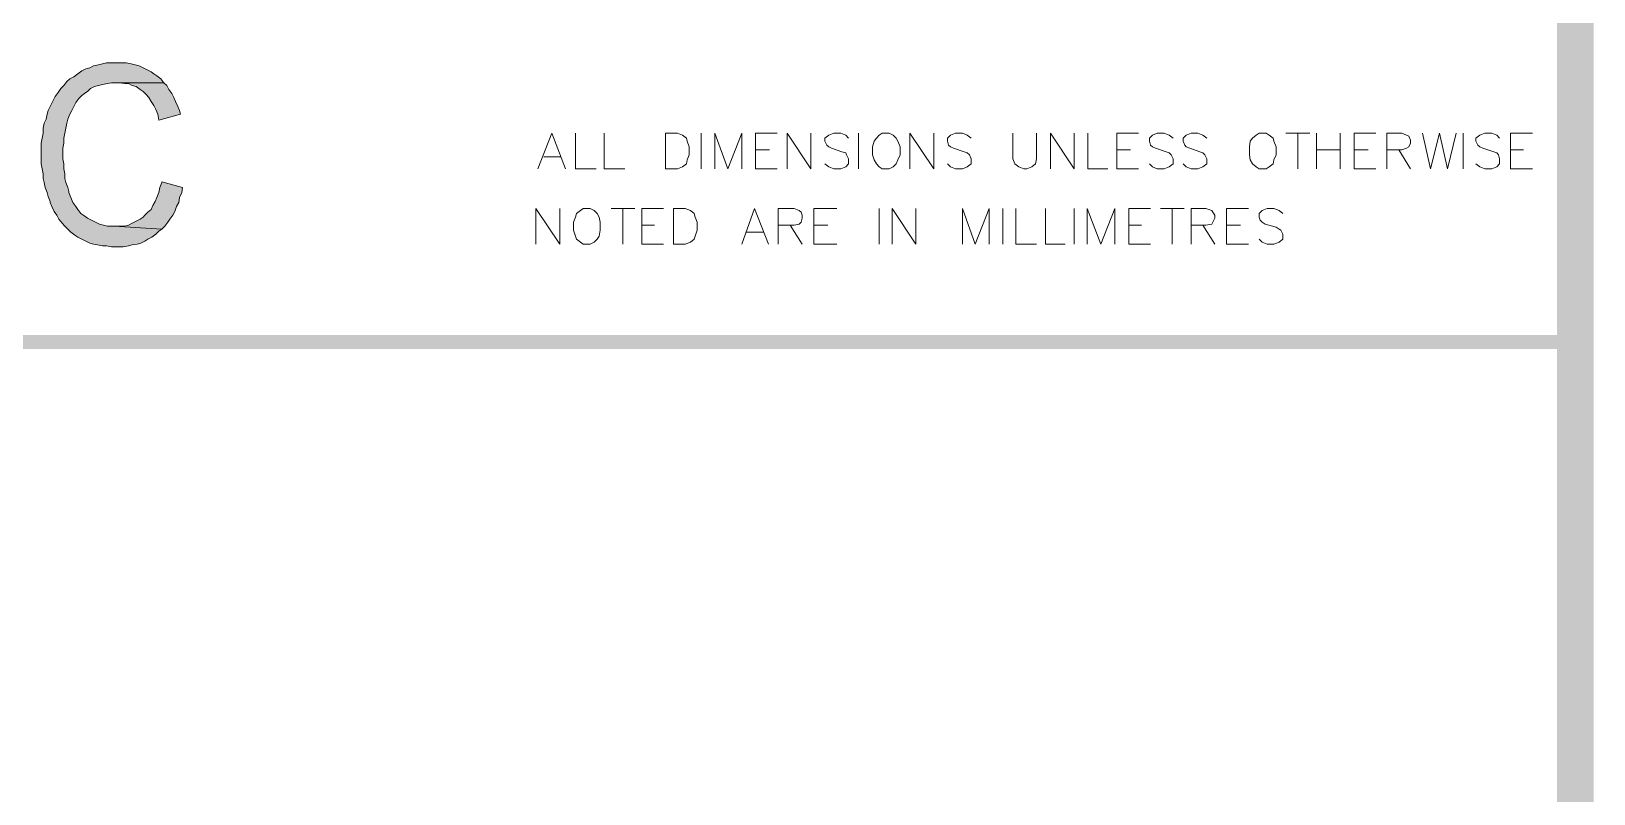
# Model space of a CAD drawing. Header units: inches. Extents: x 0.9 to 46, y 0.8 to 32.4.
# Drawn here: x 43.416 to 46.048, y 21.801 to 23.084 of the extents above; entities that cross this region are included whole.
import ezdxf

# ---------------------------------------------------------------- set-up
doc = ezdxf.new("R2010")
doc.units = ezdxf.units.IN
doc.header["$MEASUREMENT"] = 0
doc.layers.add('PDF_Geometry', color=7, linetype='Continuous')
doc.layers.add('PDF_Solid Fills', color=7, linetype='Continuous')

msp = doc.modelspace()

# ---------------------------------------------------------------- hatches: boundary and pattern name
at = {"layer": 'PDF_Solid Fills', "transparency": 33554559}
for points in [[(43.5609, 23.0313), (43.5427, 23.0313), (43.536, 23.0296), (43.5293, 23.0279), (43.521, 23.0263), (43.5143, 23.0229), (43.5076, 23.0212), (43.5009, 23.0179), (43.4942, 23.0129), (43.4942, 23.0129), (43.4875, 23.0079), (43.4808, 23.0046), (43.476, 22.9996), (43.4709, 22.9929), (43.4658, 22.9879), (43.461, 22.9812), (43.4559, 22.9746), (43.4527, 22.9679), (43.4492, 22.9613), (43.4476, 22.9579), (43.4441, 22.9512), (43.4425, 22.9446), (43.4409, 22.9362), (43.4374, 22.9296), (43.4358, 22.9212), (43.4358, 22.9129), (43.4342, 22.9046), (43.4326, 22.8962), (43.4326, 22.8612), (43.4342, 22.8529), (43.4358, 22.8446), (43.4358, 22.8363), (43.4374, 22.8296), (43.4393, 22.8213), (43.4425, 22.8129), (43.4441, 22.8063), (43.4476, 22.7979), (43.4476, 22.7962), (43.4508, 22.7896), (43.4543, 22.7812), (43.4591, 22.7746), (43.4626, 22.7679), (43.4677, 22.7612), (43.4725, 22.7562), (43.4776, 22.7513), (43.4827, 22.7462), (43.4891, 22.7412), (43.4891, 22.7412), (43.4942, 22.7379), (43.5009, 22.7346), (43.5076, 22.7313), (43.5143, 22.7279), (43.521, 22.7262), (43.5277, 22.7246), (43.536, 22.7229), (43.5427, 22.7229), (43.551, 22.7213), (43.5707, 22.7213), (43.5794, 22.7229), (43.5857, 22.7246), (43.5944, 22.7262), (43.6007, 22.7279), (43.6074, 22.7313), (43.6125, 22.7346), (43.6192, 22.7379), (43.6259, 22.7429), (43.6307, 22.7479), (43.6358, 22.7513), (43.5558, 22.7562), (43.5443, 22.7562), (43.5376, 22.7579), (43.5309, 22.7596), (43.5242, 22.7629), (43.5175, 22.7663), (43.5108, 22.7696), (43.506, 22.7729), (43.4993, 22.7779), (43.4942, 22.7846), (43.491, 22.7896), (43.4859, 22.7962), (43.4827, 22.8046), (43.4792, 22.8129), (43.4792, 22.8146), (43.4776, 22.8213), (43.4741, 22.8296), (43.4725, 22.8363), (43.4725, 22.8446), (43.4709, 22.8529), (43.4709, 22.8612), (43.4693, 22.8696), (43.4693, 22.8879), (43.4709, 22.8962), (43.4709, 22.9046), (43.4725, 22.9129), (43.4741, 22.9212), (43.476, 22.9296), (43.4776, 22.9362), (43.4808, 22.9446), (43.4843, 22.9512), (43.4875, 22.9579), (43.491, 22.9646), (43.4958, 22.9712), (43.5009, 22.9763), (43.5076, 22.9812), (43.5108, 22.9829), (43.5159, 22.9879), (43.5226, 22.9913), (43.5293, 22.9929), (43.536, 22.9946), (43.5443, 22.9963), (43.551, 22.9979), (43.6393, 22.9979), (43.6342, 23.0046), (43.6275, 23.0096), (43.6224, 23.0129), (43.6176, 23.0163), (43.611, 23.0196), (43.6042, 23.0229), (43.5975, 23.0263), (43.5909, 23.0279), (43.5841, 23.0296), (43.5759, 23.0313), (43.5676, 23.0313)], [(43.6393, 22.9979), (43.5593, 22.9979), (43.564, 22.9979), (43.5727, 22.9963), (43.5794, 22.9963), (43.5857, 22.9929), (43.5924, 22.9913), (43.5991, 22.9862), (43.6042, 22.9829), (43.6042, 22.9829), (43.6094, 22.9779), (43.6141, 22.9729), (43.6176, 22.9662), (43.6224, 22.9596), (43.6259, 22.9529), (43.6291, 22.9446), (43.6307, 22.9346), (43.6674, 22.9446), (43.6658, 22.9512), (43.6626, 22.9579), (43.6591, 22.9662), (43.6559, 22.9729), (43.6524, 22.9796), (43.6476, 22.9862), (43.6441, 22.9929)], [(43.6358, 22.8312), (43.6358, 22.8296), (43.6326, 22.8213), (43.6307, 22.8129), (43.6275, 22.8046), (43.6244, 22.7979), (43.6208, 22.7913), (43.6176, 22.7846), (43.6125, 22.7796), (43.6074, 22.7746), (43.6042, 22.7713), (43.5991, 22.7679), (43.5924, 22.7646), (43.5857, 22.7612), (43.5794, 22.7579), (43.5727, 22.7562), (43.5558, 22.7562), (43.6358, 22.7513), (43.6409, 22.7562), (43.6457, 22.7629), (43.6492, 22.7679), (43.6543, 22.7746), (43.6575, 22.7812), (43.6607, 22.7896), (43.6642, 22.7962), (43.6658, 22.8046), (43.6693, 22.8129), (43.6709, 22.8213)]]:
    msp.add_hatch(color=256, dxfattribs=at).paths.add_polyline_path(points)

# ---------------------------------------------------------------- linework, layer by layer
at = {"layer": 'PDF_Geometry', "lineweight": 5}
for points in [[(43.5609, 23.0313), (43.5427, 23.0313), (43.536, 23.0296), (43.5293, 23.0279), (43.521, 23.0263), (43.5143, 23.0229), (43.5076, 23.0212), (43.5009, 23.0179), (43.4942, 23.0129), (43.4875, 23.0079), (43.4808, 23.0046), (43.476, 22.9996), (43.4709, 22.9929), (43.4658, 22.9879), (43.461, 22.9812), (43.4559, 22.9746), (43.4527, 22.9679), (43.4492, 22.9613), (43.4476, 22.9579), (43.4441, 22.9512), (43.4425, 22.9446), (43.4409, 22.9362), (43.4374, 22.9296), (43.4358, 22.9212), (43.4358, 22.9129), (43.4342, 22.9046), (43.4326, 22.8962), (43.4326, 22.8612), (43.4342, 22.8529), (43.4358, 22.8446), (43.4358, 22.8363), (43.4374, 22.8296), (43.4393, 22.8213), (43.4425, 22.8129), (43.4441, 22.8063), (43.4476, 22.7979), (43.4476, 22.7962), (43.4508, 22.7896), (43.4543, 22.7812), (43.4591, 22.7746), (43.4626, 22.7679), (43.4677, 22.7612), (43.4725, 22.7562), (43.4776, 22.7513), (43.4827, 22.7462), (43.4891, 22.7412), (43.4942, 22.7379), (43.5009, 22.7346), (43.5076, 22.7313), (43.5143, 22.7279), (43.521, 22.7262), (43.5277, 22.7246), (43.536, 22.7229), (43.5427, 22.7229), (43.551, 22.7213), (43.5707, 22.7213), (43.5794, 22.7229), (43.5857, 22.7246), (43.5944, 22.7262), (43.6007, 22.7279), (43.6074, 22.7313), (43.6125, 22.7346), (43.6192, 22.7379), (43.6259, 22.7429), (43.6307, 22.7479), (43.6358, 22.7513), (43.5558, 22.7562), (43.5443, 22.7562), (43.5376, 22.7579), (43.5309, 22.7596), (43.5242, 22.7629), (43.5175, 22.7663), (43.5108, 22.7696), (43.506, 22.7729), (43.4993, 22.7779), (43.4942, 22.7846), (43.491, 22.7896), (43.4859, 22.7962), (43.4827, 22.8046), (43.4792, 22.8129), (43.4792, 22.8146), (43.4776, 22.8213), (43.4741, 22.8296), (43.4725, 22.8363), (43.4725, 22.8446), (43.4709, 22.8529), (43.4709, 22.8612), (43.4693, 22.8696), (43.4693, 22.8879), (43.4709, 22.8962), (43.4709, 22.9046), (43.4725, 22.9129), (43.4741, 22.9212), (43.476, 22.9296), (43.4776, 22.9362), (43.4808, 22.9446), (43.4843, 22.9512), (43.4875, 22.9579), (43.491, 22.9646), (43.4958, 22.9712), (43.5009, 22.9763), (43.5076, 22.9812), (43.5108, 22.9829), (43.5159, 22.9879), (43.5226, 22.9913), (43.5293, 22.9929), (43.536, 22.9946), (43.5443, 22.9963), (43.551, 22.9979), (43.6393, 22.9979), (43.6342, 23.0046), (43.6275, 23.0096), (43.6224, 23.0129), (43.6176, 23.0163), (43.611, 23.0196), (43.6042, 23.0229), (43.5975, 23.0263), (43.5909, 23.0279), (43.5841, 23.0296), (43.5759, 23.0313), (43.5676, 23.0313)], [(43.6393, 22.9979), (43.5593, 22.9979), (43.564, 22.9979), (43.5727, 22.9963), (43.5794, 22.9963), (43.5857, 22.9929), (43.5924, 22.9913), (43.5991, 22.9862), (43.6042, 22.9829), (43.6094, 22.9779), (43.6141, 22.9729), (43.6176, 22.9662), (43.6224, 22.9596), (43.6259, 22.9529), (43.6291, 22.9446), (43.6307, 22.9346), (43.6674, 22.9446), (43.6658, 22.9512), (43.6626, 22.9579), (43.6591, 22.9662), (43.6559, 22.9729), (43.6524, 22.9796), (43.6476, 22.9862), (43.6441, 22.9929)], [(43.6358, 22.8312), (43.6358, 22.8296), (43.6326, 22.8213), (43.6307, 22.8129), (43.6275, 22.8046), (43.6244, 22.7979), (43.6208, 22.7913), (43.6176, 22.7846), (43.6125, 22.7796), (43.6074, 22.7746), (43.6042, 22.7713), (43.5991, 22.7679), (43.5924, 22.7646), (43.5857, 22.7612), (43.5794, 22.7579), (43.5727, 22.7562), (43.5558, 22.7562), (43.6358, 22.7513), (43.6409, 22.7562), (43.6457, 22.7629), (43.6492, 22.7679), (43.6543, 22.7746), (43.6575, 22.7812), (43.6607, 22.7896), (43.6642, 22.7962), (43.6658, 22.8046), (43.6693, 22.8129), (43.6709, 22.8213)]]:
    msp.add_lwpolyline(points, close=True, dxfattribs=at)
at = {"layer": 'PDF_Geometry', "lineweight": 9}
for points in [[(44.2692, 22.8529), (44.2925, 22.9129), (44.3157, 22.8529)], [(44.3327, 22.9129), (44.3327, 22.8529), (44.3674, 22.8529)], [(44.3808, 22.9129), (44.3808, 22.8529), (44.4159, 22.8529)], [(44.5442, 22.8529), (44.5442, 22.9129)], [(44.5675, 22.8529), (44.5675, 22.9129), (44.5892, 22.8529), (44.6125, 22.9129), (44.6125, 22.8529)], [(44.6725, 22.8529), (44.6358, 22.8529), (44.6358, 22.9129), (44.6725, 22.9129)], [(44.689, 22.8529), (44.689, 22.9129), (44.7292, 22.8529), (44.7292, 22.9129)], [(44.7924, 22.9046), (44.7876, 22.9096), (44.7793, 22.9129), (44.7675, 22.9129), (44.7592, 22.9096), (44.7525, 22.9046), (44.7525, 22.8996), (44.7557, 22.8929), (44.7592, 22.8896), (44.764, 22.8879), (44.7809, 22.8812), (44.7876, 22.8796), (44.7892, 22.8763), (44.7924, 22.8696), (44.7924, 22.8612), (44.7876, 22.8563), (44.7793, 22.8529), (44.7675, 22.8529), (44.7592, 22.8563), (44.7525, 22.8612)], [(44.8093, 22.8529), (44.8093, 22.9129)], [(44.8958, 22.8529), (44.8958, 22.9129), (44.936, 22.8529), (44.936, 22.9129)], [(44.9992, 22.9046), (44.9925, 22.9096), (44.9842, 22.9129), (44.9724, 22.9129), (44.9641, 22.9096), (44.9593, 22.9046), (44.9593, 22.8996), (44.9609, 22.8929), (44.9641, 22.8896), (44.9692, 22.8879), (44.9874, 22.8812), (44.9925, 22.8796), (44.996, 22.8763), (44.9992, 22.8696), (44.9992, 22.8612), (44.9925, 22.8563), (44.9842, 22.8529), (44.9724, 22.8529), (44.9641, 22.8563), (44.9593, 22.8612)], [(45.069, 22.9129), (45.069, 22.8696), (45.0725, 22.8612), (45.0793, 22.8563), (45.0875, 22.8529), (45.0926, 22.8529), (45.1009, 22.8563), (45.1076, 22.8612), (45.1092, 22.8696), (45.1092, 22.9129)], [(45.1325, 22.8529), (45.1325, 22.9129), (45.1724, 22.8529), (45.1724, 22.9129)], [(45.1957, 22.9129), (45.1957, 22.8529), (45.2292, 22.8529)], [(45.2809, 22.8529), (45.2442, 22.8529), (45.2442, 22.9129), (45.2809, 22.9129)], [(45.3393, 22.9046), (45.3326, 22.9096), (45.3243, 22.9129), (45.3125, 22.9129), (45.3042, 22.9096), (45.2991, 22.9046), (45.2991, 22.8996), (45.301, 22.8929), (45.3042, 22.8896), (45.3093, 22.8879), (45.3275, 22.8812), (45.3326, 22.8796), (45.3358, 22.8763), (45.3393, 22.8696), (45.3393, 22.8612), (45.3326, 22.8563), (45.3243, 22.8529), (45.3125, 22.8529), (45.3042, 22.8563), (45.2991, 22.8612)], [(45.3958, 22.9046), (45.3891, 22.9096), (45.3808, 22.9129), (45.3693, 22.9129), (45.361, 22.9096), (45.3559, 22.9046), (45.3559, 22.8996), (45.3591, 22.8929), (45.361, 22.8896), (45.3674, 22.8879), (45.3843, 22.8812), (45.3891, 22.8796), (45.3926, 22.8763), (45.3958, 22.8696), (45.3958, 22.8612), (45.3891, 22.8563), (45.3808, 22.8529), (45.3693, 22.8529), (45.361, 22.8563), (45.3559, 22.8612)], [(45.5291, 22.9129), (45.5693, 22.9129)], [(45.5492, 22.9129), (45.5492, 22.8529)], [(45.5808, 22.8529), (45.5808, 22.9129)], [(45.6207, 22.9129), (45.6207, 22.8529)], [(45.6807, 22.8529), (45.6443, 22.8529), (45.6443, 22.9129), (45.6807, 22.9129)], [(45.6992, 22.8529), (45.6992, 22.9129), (45.7241, 22.9129), (45.7324, 22.9096), (45.7359, 22.9079), (45.7391, 22.9012), (45.7391, 22.8962), (45.7359, 22.8896), (45.7324, 22.8879), (45.7241, 22.8846), (45.6992, 22.8846)], [(45.7592, 22.9129), (45.7726, 22.8529), (45.7876, 22.9129), (45.801, 22.8529), (45.816, 22.9129)], [(45.8274, 22.8529), (45.8274, 22.9129)], [(45.889, 22.9046), (45.8842, 22.9096), (45.8759, 22.9129), (45.8641, 22.9129), (45.8558, 22.9096), (45.8491, 22.9046), (45.8491, 22.8996), (45.8526, 22.8929), (45.8558, 22.8896), (45.8609, 22.8879), (45.8791, 22.8812), (45.8842, 22.8796), (45.8874, 22.8763), (45.889, 22.8696), (45.889, 22.8612), (45.8842, 22.8563), (45.8759, 22.8529), (45.8641, 22.8529), (45.8558, 22.8563), (45.8491, 22.8612)], [(45.9442, 22.8529), (45.9075, 22.8529), (45.9075, 22.9129), (45.9442, 22.9129)], [(44.2791, 22.8729), (44.3075, 22.8729)], [(44.6358, 22.8846), (44.6591, 22.8846)], [(45.2442, 22.8846), (45.2675, 22.8846)], [(45.5808, 22.8846), (45.6207, 22.8846)], [(45.6443, 22.8846), (45.6676, 22.8846)], [(45.7193, 22.8846), (45.7391, 22.8529)], [(45.9075, 22.8846), (45.9292, 22.8846)], [(44.266, 22.7262), (44.266, 22.7863), (44.3059, 22.7262), (44.3059, 22.7863)], [(44.3926, 22.7863), (44.4325, 22.7863)], [(44.4124, 22.7863), (44.4124, 22.7262)], [(44.4807, 22.7262), (44.4443, 22.7262), (44.4443, 22.7863), (44.4807, 22.7863)], [(44.6125, 22.7262), (44.6342, 22.7863), (44.6575, 22.7262)], [(44.674, 22.7262), (44.674, 22.7863), (44.7008, 22.7863), (44.7091, 22.7829), (44.7127, 22.7796), (44.7142, 22.7746), (44.7142, 22.7696), (44.7127, 22.7629), (44.7091, 22.7596), (44.7008, 22.7579), (44.674, 22.7579)], [(44.7726, 22.7262), (44.734, 22.7262), (44.734, 22.7863), (44.7726, 22.7863)], [(44.8441, 22.7262), (44.8441, 22.7863)], [(44.8658, 22.7262), (44.8658, 22.7863), (44.906, 22.7262), (44.906, 22.7863)], [(44.9842, 22.7262), (44.9842, 22.7863), (45.0059, 22.7262), (45.0292, 22.7863), (45.0292, 22.7262)], [(45.0524, 22.7262), (45.0524, 22.7863)], [(45.0741, 22.7863), (45.0741, 22.7262), (45.1092, 22.7262)], [(45.1242, 22.7863), (45.1242, 22.7262), (45.1574, 22.7262)], [(45.1724, 22.7262), (45.1724, 22.7863)], [(45.1941, 22.7262), (45.1941, 22.7863), (45.2174, 22.7262), (45.2407, 22.7863), (45.2407, 22.7262)], [(45.301, 22.7262), (45.2643, 22.7262), (45.2643, 22.7863), (45.301, 22.7863)], [(45.3176, 22.7863), (45.3575, 22.7863)], [(45.3374, 22.7863), (45.3374, 22.7262)], [(45.3693, 22.7262), (45.3693, 22.7863), (45.3942, 22.7863), (45.4041, 22.7829), (45.406, 22.7796), (45.4092, 22.7746), (45.4092, 22.7696), (45.406, 22.7629), (45.4041, 22.7596), (45.3942, 22.7579), (45.3693, 22.7579)], [(45.4659, 22.7262), (45.4293, 22.7262), (45.4293, 22.7863), (45.4659, 22.7863)], [(45.524, 22.7779), (45.5176, 22.7829), (45.509, 22.7863), (45.4975, 22.7863), (45.4892, 22.7829), (45.4841, 22.7779), (45.4841, 22.7713), (45.4857, 22.7663), (45.4892, 22.7629), (45.494, 22.7596), (45.5125, 22.7546), (45.5176, 22.7513), (45.5208, 22.7496), (45.524, 22.7429), (45.524, 22.7346), (45.5176, 22.7296), (45.509, 22.7262), (45.4975, 22.7262), (45.4892, 22.7296), (45.4841, 22.7346)], [(44.4443, 22.7579), (44.4657, 22.7579)], [(44.6208, 22.7462), (44.6492, 22.7462)], [(44.6941, 22.7579), (44.7142, 22.7262)], [(44.734, 22.7579), (44.7576, 22.7579)], [(45.2643, 22.7579), (45.2857, 22.7579)], [(45.3891, 22.7579), (45.4092, 22.7262)], [(45.4293, 22.7579), (45.4525, 22.7579)]]:
    msp.add_lwpolyline(points, dxfattribs=at)
for points in [[(44.4842, 22.8529), (44.4842, 22.9129), (44.5043, 22.9129), (44.5126, 22.9096), (44.5193, 22.9046), (44.5209, 22.8996), (44.5241, 22.8896), (44.5241, 22.8763), (44.5209, 22.8679), (44.5193, 22.8612), (44.5126, 22.8563), (44.5043, 22.8529)], [(44.8492, 22.9129), (44.8441, 22.9096), (44.8393, 22.9046), (44.8358, 22.8996), (44.8326, 22.8896), (44.8326, 22.8763), (44.8358, 22.8679), (44.8393, 22.8612), (44.8441, 22.8563), (44.8492, 22.8529), (44.8607, 22.8529), (44.8674, 22.8563), (44.8725, 22.8612), (44.8757, 22.8679), (44.8792, 22.8763), (44.8792, 22.8896), (44.8757, 22.8996), (44.8725, 22.9046), (44.8674, 22.9096), (44.8607, 22.9129)], [(45.4841, 22.9129), (45.479, 22.9096), (45.4726, 22.9046), (45.4691, 22.8996), (45.4675, 22.8896), (45.4675, 22.8763), (45.4691, 22.8679), (45.4726, 22.8612), (45.479, 22.8563), (45.4841, 22.8529), (45.4959, 22.8529), (45.5007, 22.8563), (45.5074, 22.8612), (45.509, 22.8679), (45.5125, 22.8763), (45.5125, 22.8896), (45.509, 22.8996), (45.5074, 22.9046), (45.5007, 22.9096), (45.4959, 22.9129)], [(44.3457, 22.7863), (44.341, 22.7829), (44.3343, 22.7779), (44.3327, 22.7713), (44.3291, 22.7629), (44.3291, 22.7496), (44.3327, 22.7396), (44.3343, 22.7346), (44.341, 22.7296), (44.3457, 22.7262), (44.3575, 22.7262), (44.3642, 22.7296), (44.3693, 22.7346), (44.3725, 22.7396), (44.3741, 22.7496), (44.3741, 22.7629), (44.3725, 22.7713), (44.3693, 22.7779), (44.3642, 22.7829), (44.3575, 22.7863)], [(44.4976, 22.7262), (44.4976, 22.7863), (44.5174, 22.7863), (44.526, 22.7829), (44.5324, 22.7779), (44.5343, 22.7713), (44.5375, 22.7629), (44.5375, 22.7496), (44.5343, 22.7396), (44.5324, 22.7346), (44.526, 22.7296), (44.5174, 22.7262)]]:
    msp.add_lwpolyline(points, close=True, dxfattribs=at)
at = {"layer": 'PDF_Solid Fills', "lineweight": 9, "transparency": 33554559}
for points in [[(46.0476, 32.3527), (45.9857, 32.2895), (46.0476, 0.755)], [(45.9857, 32.2895), (46.0476, 0.755), (45.9857, 0.8183)], [(42.0543, 22.5729), (42.0543, 22.5496), (46.0157, 22.5729)], [(42.0543, 22.5496), (46.0157, 22.5729), (46.0157, 22.5496)]]:
    msp.add_solid(points, dxfattribs=at)

doc.saveas('drawing.dxf')
